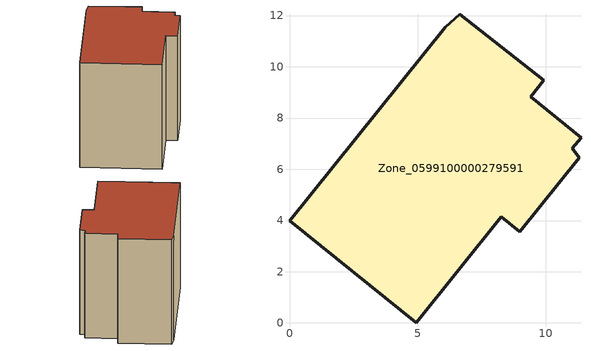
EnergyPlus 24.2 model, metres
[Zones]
Zone_0599100000279591
 floor ground (C_G): 0,3.99 6.08,11.55 6.64,12.06 9.92,9.48 9.41,8.83 11.38,7.23 11.04,6.82 11.31,6.44 8.98,3.57 8.27,4.14 4.94,0 z0
 wall outside (C_F): 6.08,11.55 0,3.99 4.94,0 8.27,4.14 8.98,3.57 11.31,6.44 11.04,6.82 11.38,7.23 9.41,8.83 9.92,9.48 6.64,12.06 6.08,11.55 z0:8.81
 roof outside (C_R): 8.98,3.57 11.31,6.44 11.04,6.82 11.38,7.23 9.41,8.83 9.92,9.48 6.64,12.06 6.08,11.55 0,3.99 4.94,0 8.27,4.14 z8.81
[BUILDING]
Pand.0599100000279591: North Axis=0; Terrain=City; Loads Convergence Tolerance Value=0.04; Temperature Convergence Tolerance Value=0.4; Solar Distribution=FullExterior; Maximum Number of Warmup Days=25; Minimum Number of Warmup Days=1
[Site:Location]
Rotterdam.The.Hague.AP_ZH_NLD Design_Conditions: Latitude=51.96; Longitude=4.45; Time Zone=1; Elevation=-4.5
[SITE:GROUNDTEMPERATURE:BUILDINGSURFACE]
18, 18, 18, 18, 18, 18, 18, 18, 18, 18, 18, 18
[MATERIAL] Thermal Absorptance=0.9; Solar Absorptance=0.7; Visible Absorptance=0.7
Name | Roughness | Thickness | Conductivity | Density | Specific Heat
G.TC.1946 | MediumSmooth | 0.15 | 1 | 540 | 1210
F.TC.1946 | Rough | 0.3 | 0.857143 | 1920 | 840
R.TC.1946 | MediumRough | 0.2 | 0.909091 | 1500 | 1000
[CONSTRUCTION]
C_G: G.TC.1946
C_F: F.TC.1946
C_R: R.TC.1946
[ZONE]
Zone_0599100000279591: Type=1; Multiplier=1; Ceiling Height=Autocalculate; Volume=Autocalculate; Floor Area=autocalculate; Part of Total Floor Area=Yes
[ZONEINFILTRATION:DESIGNFLOWRATE]
Infil_Zone_0599100000279591: Zone or ZoneList or Space or SpaceList=Zone_0599100000279591; Schedule=AlwaysOn; Design Flow Rate Calculation Method=Flow/Area; Flow Rate per Floor Area=0.003; Constant Term Coefficient=1; Temperature Term Coefficient=0; Velocity Term Coefficient=0; Velocity Squared Term Coefficient=0
[HVACTEMPLATE:ZONE:IDEALLOADSAIRSYSTEM]
Zone_0599100000279591: Maximum Heating Supply Air Temperature=50; Minimum Cooling Supply Air Temperature=13; Maximum Heating Supply Air Humidity Ratio=0.0156; Minimum Cooling Supply Air Humidity Ratio=0.0077; Heating Limit=NoLimit; Cooling Limit=NoLimit; Dehumidification Control Type=ConstantSensibleHeatRatio; Cooling Sensible Heat Ratio=0.7; Dehumidification Setpoint=60; Humidification Control Type=None; Humidification Setpoint=30; Outdoor Air Method=None; Outdoor Air Flow Rate per Person=0.00944; Outdoor Air Flow Rate per Zone Floor Area=0; Outdoor Air Flow Rate per Zone=0; Demand Controlled Ventilation Type=None; Outdoor Air Economizer Type=NoEconomizer; Heat Recovery Type=None; Sensible Heat Recovery Effectiveness=0.7; Latent Heat Recovery Effectiveness=0.65
[ZONECONTROL:THERMOSTAT]
ThermostatControl_Zone_0599100000279591: Zone or ZoneList=Zone_0599100000279591; Control Type Schedule=DualSetpointControlType; Control 1=Thermostat_Zone_0599100000279591; Temperature Difference Between Cutout And Setpoint=0
[THERMOSTATSETPOINT:DUALSETPOINT]
Thermostat_Zone_0599100000279591: Heating Setpoint Temperature Schedule=HeatingSetpoint_Zone_0599100000279591; Cooling Setpoint Temperature Schedule=CoolingSetpoint_Zone_0599100000279591
[SCHEDULE:COMPACT]
HeatingSetpoint_Zone_0599100000279591: Through: 12/31, For: AllDays, Until: 24:00, 21
CoolingSetpoint_Zone_0599100000279591: Through: 12/31, For: AllDays, Until: 24:00, 24
DualSetpointControlType: Through: 12/31, For: AllDays, Until: 24:00, 4
AlwaysOn: Through: 12/31, For: AllDays, Until: 24:00, 1
